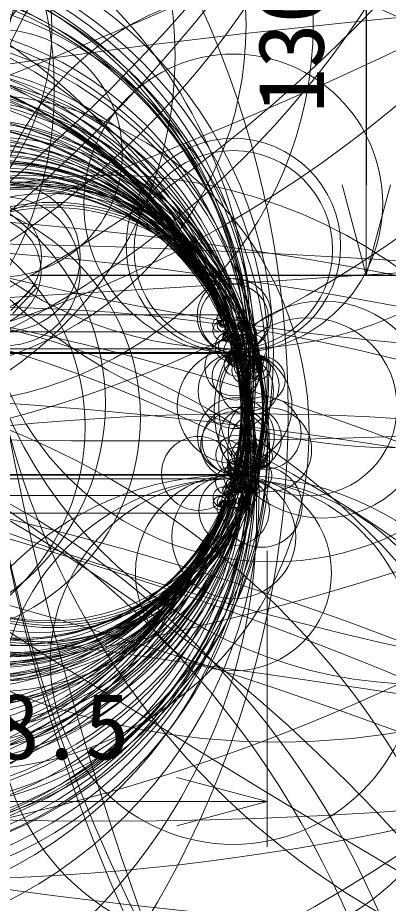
# Model space of a CAD drawing. Units: millimetres, scale not verified. Extents: x -44843 to 41510, y -28604 to 52816.
# Drawn here: x 23.69 to 33.96, y -2.03 to 22.52 of the extents above; entities that cross this region are included whole.
import ezdxf
from ezdxf.enums import TextEntityAlignment as Align

# ---------------------------------------------------------------- set-up
doc = ezdxf.new("R2010")
doc.units = ezdxf.units.MM
doc.header["$LTSCALE"] = 0.125
doc.layers.add('0-0_0', color=1, linetype='Continuous', lineweight=18)
doc.layers.add('0-4_GAIKEI', color=1, linetype='Continuous', lineweight=18)
doc.layers.add('0-5_SUNPO', color=7, linetype='Continuous')
doc.styles.add('ＭＳ ゴシック', font='')
doc.styles.get('ＭＳ ゴシック').set_extended_font_data('MS Gothic')

# ---------------------------------------------------------------- blocks, each defined once
blk = doc.blocks.new('_Open30')
at = {"layer": '0-0_0', "color": 7}
blk.add_line((0, 0), (-1, 0), dxfattribs=at)
blk.add_lwpolyline([(-1, 0.26795), (0, 0), (-1, -0.26795)], dxfattribs=at)
blk = doc.blocks.new('D3')
at = {"layer": '0-5_SUNPO'}
for p, q in [((350.8526, 89.9261), (357.1026, 89.9261)), ((355.8526, 87.4261), (355.8526, 79.3762)), ((346.553, 76.8762), (357.1026, 76.8762))]:
    blk.add_line(p, q, dxfattribs=at)
at = {"layer": '0-5_SUNPO', "xscale": 2.5, "yscale": 2.5}
for p, rotation in [((355.8526, 89.9261), 90), ((355.8526, 76.8762), 270)]:
    blk.add_blockref('_Open30', p, dxfattribs=dict(at, rotation=rotation))
at = {"layer": '0-5_SUNPO', "style": 'ＭＳ ゴシック'}
blk.add_text('130', height=1.833, rotation=90, dxfattribs=at).set_placement((355.2276, 81.3651), align=Align.BOTTOM_LEFT)
blk = doc.blocks.new('D1')
at = {"layer": '0-0_0', "color": 7}
for p, q in [((353.1046, 69.2271), (353.1046, 61.0271)), ((339.2546, 66.8271), (339.2546, 61.0271)), ((341.7546, 62.2771), (350.6046, 62.2771))]:
    blk.add_line(p, q, dxfattribs=at)
at = {"layer": '0-0_0', "xscale": 2.5, "yscale": 2.5, "rotation": 180}
blk.add_blockref('_Open30', (339.2546, 62.2771), dxfattribs=at)
at = {"layer": '0-0_0', "xscale": 2.5, "yscale": 2.5}
blk.add_blockref('_Open30', (353.1046, 62.2771), dxfattribs=at)
at = {"layer": '0-0_0', "color": 7, "style": 'ＭＳ ゴシック'}
blk.add_text('138.5', height=1.833, dxfattribs=at).set_placement((343.0546, 62.9021), align=Align.BOTTOM_LEFT)

msp = doc.modelspace()

# ---------------------------------------------------------------- linework, layer by layer
at = {"layer": '0-0_0'}
for centre, radius in [((41.4363, 89.2387), 76.0771), ((30.8849, 22.6674), 20.2339), ((21.3308, 22.3468), 10.5501), ((20.3382, 22.3083), 9.6811), ((17.7102, 22.1896), 6.9261)]:
    msp.add_circle(centre, radius, dxfattribs=at)
at = {"layer": '0-4_GAIKEI'}
for p, q in [((24.15, 15.092), (23.5036, 14.3988)), ((24.2231, 15.0238), (23.5619, 14.3147)), ((24.15, 15.092), (24.2231, 15.0238)), ((29.4585, 14.0887), (29.4581, 14.0896)), ((29.4585, 14.0887), (29.4581, 14.0896)), ((29.4807, 13.8059), (16.9196, 13.8059)), ((29.5412, 13.8888), (29.5596, 13.8885)), ((29.573, 13.8068), (29.5905, 13.8071)), ((30.1258, 13.7158), (29.7484, 13.7192)), ((29.6287, 13.3329), (18.5315, 13.3329)), ((29.6287, 13.3329), (29.6357, 13.2329)), ((29.6986, 13.4425), (29.7146, 13.4426)), ((29.7035, 13.4268), (29.7193, 13.4265)), ((18.5307, 13.2329), (29.7524, 13.2329)), ((18.5778, 13.2284), (29.6635, 13.2284)), ((18.5807, 13.209), (29.6635, 13.209)), ((29.3489, 13.231), (19.9024, 13.231)), ((29.3489, 13.231), (29.3489, 13.2329)), ((29.3507, 13.2328), (29.3489, 13.231)), ((29.6635, 13.2284), (29.6635, 13.209)), ((29.7522, 13.2331), (29.7567, 13.2293)), ((29.7578, 13.2401), (29.7524, 13.2329)), ((29.7943, 13.1622), (29.7792, 13.1619)), ((29.8124, 13.0936), (29.7974, 13.0934)), ((30.3051, 13.1129), (29.9189, 13.1145)), ((30.4157, 13.1366), (30.3932, 13.1385)), ((30.4157, 13.0505), (30.4157, 13.1366)), ((30.4546, 13.0079), (30.4562, 13.0079)), ((30.4546, 12.8829), (30.471, 12.8829)), ((29.923, 12.5703), (29.9092, 12.5706)), ((29.9342, 12.5012), (29.9204, 12.5015)), ((30.1224, 11.533), (30.6007, 11.5329)), ((18.4807, 9.8329), (29.7467, 9.8329)), ((29.6637, 9.8566), (18.5807, 9.8566)), ((29.6637, 9.8373), (18.5807, 9.8373)), ((19.9022, 9.8347), (29.3491, 9.8347)), ((29.3508, 9.8329), (29.3491, 9.8347)), ((29.3491, 9.8347), (29.3491, 9.8329)), ((29.6357, 9.8329), (29.6231, 9.7329)), ((29.6637, 9.8373), (29.6637, 9.8566)), ((29.7291, 9.8362), (29.7367, 9.8372)), ((29.7642, 9.8496), (29.7579, 9.858)), ((30.3208, 10.0179), (29.934, 10.0164)), ((29.6231, 9.7329), (18.5315, 9.7329)), ((29.6782, 9.5738), (29.6786, 9.5751)), ((29.6936, 9.6233), (29.7145, 9.6233)), ((29.6984, 9.639), (29.7196, 9.6394)), ((29.7184, 9.7354), (29.7177, 9.7329)), ((30.1258, 9.35), (29.7484, 9.3466)), ((16.92, 9.2683), (29.4797, 9.2683)), ((29.5596, 9.1774), (29.5383, 9.177)), ((29.5905, 9.2588), (29.5693, 9.2591))]:
    msp.add_line(p, q, dxfattribs=at)
at = {"layer": '0-4_GAIKEI', "color": 7}
for p, q in [((29.3069, 14.2829), (16.9233, 14.2829)), ((29.5012, 14.0097), (29.4996, 13.9918)), ((29.5088, 14.0098), (29.5012, 14.0097)), ((29.5114, 14.039), (29.5088, 14.0098)), ((29.9494, 14.1244), (29.6127, 14.1303)), ((29.4991, 9.0791), (29.5012, 9.0562)), ((29.5012, 9.0562), (29.5088, 9.0561)), ((29.5088, 9.0561), (29.5114, 9.0269)), ((29.9494, 8.9415), (29.6127, 8.9356)), ((29.3064, 8.7829), (16.9238, 8.7829))]:
    msp.add_line(p, q, dxfattribs=at)
at = {"layer": '0-4_GAIKEI'}
for centre, radius in [((-16018.7199, 23991.7466), 28824.5057), ((13289.6789, 2087.9595), 13428.1945), ((20132.7189, -7225.9481), 21377.6929), ((-1450.4694, 2748.5427), 3089.4711), ((5647.5312, -68.8857), 5667.1293), ((4832.3418, -1620.3016), 5083.8501), ((-58.874, 1368.3064), 1356.0144), ((226.0208, 323.57), 377.0618), ((-103.3492, 264.0505), 264.3729), ((26.6871, 243.4648), 232.6802), ((-68.4461, 205.8623), 201.8715), ((-37.2351, 172.7911), 163.5078), ((46.2313, 166.2122), 169.3924), ((166.1472, 116.9844), 212.8491), ((147.6743, 110.6982), 193.9774), ((86.7736, 137.2958), 163.8958), ((91.7639, 128.5923), 160.7757), ((-66.5156, 138.3592), 133.5899), ((-18.8314, 134.4713), 124.6705), ((-103.6484, 120.0213), 135.4225), ((-52.0397, 118.686), 113.4122), ((26.042, 115.7301), 115.4914), ((343.1338, -214.208), 397.7323), ((54.0915, 93.2149), 90.3223), ((10.2432, 82.95), 79.462), ((-24.8624, 84.3362), 72.4665), ((-241.6789, -141.7276), 298.1873), ((87.0161, 43.1142), 113.2267), ((25.8539, 71.4044), 78.2644), ((38.0281, 58.6819), 78.0006), ((141.6123, 9.7063), 126.0563), ((-22.9297, 71.1181), 60.7851), ((20.705, 63.6526), 65.0417), ((113.5017, 28.6624), 91.7546), ((33.4448, 48.6706), 66.7747), ((31.1497, 49.4571), 65.3621), ((20.6308, 52.7658), 56.8383), ((11.3724, 53.0977), 54.1134), ((-5.805, 52.6795), 45.4032), ((3.2781, 51.8787), 42.0039), ((-4.67, 49.7744), 43.0968), ((-15.3102, 50.929), 41.0562), ((14.5131, 44.7348), 34.503), ((13.0181, 45.433), 33.0252), ((12.0087, 32.5814), 40.0083), ((63.4936, -21.2847), 93.0376), ((61.3995, 23.5972), 47.2735), ((44.6734, 4.9254), 64.07), ((44.4477, 2.1954), 64.1736), ((70.844, 17.5349), 48.4415), ((11.4957, 37.0737), 26.0906), ((9.4715, 36.9246), 24.9193), ((66.0645, 17.0269), 43.6387), ((35.3471, -1.2598), 55.8553), ((75.6455, -80.3756), 134.711), ((55.8188, -38.8319), 92.4836), ((52.659, 11.531), 34.127), ((51.5861, 11.5394), 33.0542), ((51.0566, 11.5309), 32.5206), ((50.7141, 11.5331), 32.1781), ((34.2852, 26.8721), 16.2803), ((3.8953, 11.5817), 27.2889), ((44.5583, 16.6583), 21.8418), ((29.7001, 24.5032), 11.1705), ((10.9072, -5.9343), 38.9097), ((17.4803, 21.4577), 10.572), ((61.1823, -132.8947), 164.5236), ((14.3954, 20.536), 10.3114), ((53.9577, -155.4656), 184.6074), ((34.9066, 16.5838), 12.5478), ((19.1024, -29.5013), 58.3342), ((16.6951, 13.4455), 13.45), ((18.8427, 13.2467), 11.937), ((-82.9427, -112.4421), 137.1638), ((18.7, 12.8201), 11.9539), ((14.5347, 8.7561), 15.7769), ((18.4281, 12.8355), 11.617), ((18.6223, 12.9711), 11.4714), ((18.8801, 13.169), 11.3771), ((18.9694, 12.8347), 11.3293), ((18.9582, 12.563), 11.2674), ((19.2893, 12.7514), 10.8565), ((19.443, 12.8863), 10.7515), ((55.1018, -195.938), 219.4357), ((30.727, 15.3867), 7.9568), ((19.8565, 12.4809), 10.7502), ((17.575, 10.1639), 12.6912), ((19.7131, 11.6025), 10.7896), ((20.1995, 12.5382), 9.9314), ((19.7537, 11.4582), 10.749), ((23.1555, 18.7537), 3.4341), ((17.702, 9.3451), 12.6774), ((18.9706, 10.4766), 11.2616), ((18.7178, 9.8113), 11.5621), ((18.7163, 9.9723), 11.4347), ((19.0862, 10.2645), 11.2079), ((29.6641, 17.3679), 4.1395), ((18.9641, 10.1539), 11.1326), ((19.2719, 10.4405), 10.7531), ((19.3802, 10.3619), 10.7694), ((19.9567, 10.5567), 10.659), ((20.7611, 12.0717), 9.1581), ((21.023, 12.2255), 9.0501), ((19.5176, 10.352), 10.632), ((19.6715, 10.579), 10.3263), ((21.2947, 12.1477), 8.7705), ((20.5876, 10.6731), 10.0191), ((19.8833, 10.2794), 10.3067), ((20.7466, 10.4786), 9.9221), ((22.4017, 11.0398), 9.3631), ((21.6081, 11.8052), 8.5035), ((20.9176, 10.793), 9.1645), ((21.196, 10.7214), 8.9221), ((21.6157, 11.2632), 8.4954), ((22.0496, 11.8787), 7.878), ((21.3279, 10.8439), 8.7648), ((21.3942, 10.9514), 8.6628), ((22.0719, 11.7195), 7.8078), ((22.2784, 11.8924), 7.747), ((21.755, 10.9817), 8.3161), ((22.9421, 11.6595), 7.5457), ((29.6665, 16.1987), 2.9703), ((22.0781, 11.2905), 7.8237), ((22.2804, 11.1883), 7.7456), ((22.4485, 11.6923), 7.4372), ((22.9178, 11.3978), 7.5715), ((22.8192, 11.4379), 7.2949), ((22.9615, 11.6525), 7.1619), ((22.9679, 11.659), 7.0191), ((29.6649, 16.0827), 2.7499), ((22.7233, 11.4301), 7.1627), ((22.9706, 11.4136), 7.1528), ((23.1788, 11.5325), 6.9228), ((23.1628, 11.6523), 6.8589), ((23.1628, 11.6522), 6.8389), ((19.5833, 11.8266), 6.5377), ((23.1628, 11.4136), 6.8589), ((23.1905, 11.4503), 6.7984), ((23.228, 11.5958), 6.7518), ((23.3068, 11.5837), 6.6809), ((26.2037, 4.3349), 13.8163), ((23.4392, 11.444), 6.6482), ((23.4045, 11.4669), 6.5973), ((23.4565, 11.5322), 6.4294), ((23.8848, 11.5334), 6.6118), ((24.0715, 11.5358), 6.4311), ((23.364, 15.8813), 2.0576), ((23.681, 11.5746), 6.3009), ((23.7232, 11.5328), 6.2627), ((23.7776, 11.533), 6.2187), ((23.7779, 11.5328), 6.2184), ((24.1292, 11.5377), 6.373), ((24.2939, 11.6579), 6.1839), ((20.9366, 11.4358), 6.1532), ((24.5473, 11.7184), 5.9237), ((23.364, 15.4827), 2.0576), ((-43.9285, -50.628), 67.8227), ((19.2988, 11.1694), 6.2604), ((24.6726, 11.4991), 5.829), ((24.6726, 11.5678), 5.8289), ((24.6705, 11.431), 5.8232), ((22.828, 15.884), 1.5217), ((15.6903, -78.8249), 95.9783), ((22.8228, 15.48), 1.5165), ((18.6751, -215.6676), 231.9561), ((14.8169, -86.5716), 102.9134), ((-51.1167, -66.4794), 82.559), ((7.7444, -59.0661), 74.6572), ((-59.4663, -126.931), 142.1552), ((29.6908, 14.2554), 1.0268), ((-0.1412, -31.6128), 46.6001), ((11.9668, -23.8538), 38.8666), ((29.689, 14.178), 0.9495), ((-52.155, -90.2855), 104.9321), ((22.7209, -31.4906), 45.9752), ((18.3729, -6.8083), 21.2929), ((32.1417, 11.6529), 3.008), ((29.2854, 14.0025), 0.1935), ((29.3919, 13.8447), 0.2911), ((29.3833, 13.9743), 0.1613), ((31.7325, 11.7272), 2.4681), ((29.3791, 14.0312), 0.1043), ((29.3825, 14.045), 0.0901), ((29.3804, 14.0497), 0.0858), ((29.3885, 14.0557), 0.0779), ((29.3903, 14.06), 0.0739), ((29.3963, 14.063), 0.0672), ((29.8071, 13.8978), 0.309), ((29.611, 14.0303), 0.1), ((29.9863, 13.7684), 0.322), ((29.8455, 14.0273), 0.1617), ((29.9382, 13.9705), 0.1543), ((29.9575, 13.9753), 0.1397), ((29.9956, 13.9619), 0.1282), ((29.9363, 14.0689), 0.0618), ((29.9462, 14.0545), 0.0699), ((29.9457, 14.0734), 0.0514), ((29.9457, 14.0742), 0.0509), ((29.9465, 14.075), 0.0499), ((29.9982, 13.9951), 0.0948), ((29.9994, 14.0033), 0.0867), ((29.9507, 14.0869), 0.0372), ((30.0133, 14.0072), 0.0755), ((29.5795, 13.4021), 0.4157), ((29.5223, 13.6646), 0.1471), ((29.5221, 13.6826), 0.1291), ((29.5015, 13.7494), 0.0827), ((29.524, 13.7152), 0.0964), ((29.5282, 13.7377), 0.0736), ((29.5351, 13.7588), 0.0513), ((29.5339, 13.769), 0.0449), ((29.5438, 13.7728), 0.0349), ((29.5502, 13.7803), 0.025), ((29.6764, 12.8328), 0.7976), ((29.6778, 12.8331), 0.7978), ((29.5362, 13.3858), 0.2841), ((29.868, 13.269), 0.4659), ((29.7884, 13.5398), 0.1835), ((29.7878, 13.5434), 0.1799), ((29.7756, 13.5622), 0.1577), ((29.7508, 13.5953), 0.1163), ((29.7237, 13.6212), 0.0789), ((29.7043, 13.6349), 0.0551), ((29.7191, 13.6495), 0.0686), ((29.6853, 13.6424), 0.0347), ((29.6759, 13.6442), 0.0252), ((30.2141, 13.3499), 0.3764), ((30.1667, 13.5736), 0.1478), ((30.1664, 13.5957), 0.1257), ((30.1673, 13.6154), 0.106), ((30.1503, 13.6649), 0.0754), ((30.1714, 13.6445), 0.0766), ((30.1797, 13.67), 0.0498), ((30.1793, 13.6811), 0.0422), ((30.1862, 13.6809), 0.0371), ((30.1944, 13.6907), 0.0243), ((-30.0038, -63.333), 76.6311), ((29.7022, 11.7448), 1.5881), ((29.7071, 13.0951), 0.2379), ((29.705, 13.1251), 0.208), ((29.6469, 13.1347), 0.1449), ((29.6388, 13.1729), 0.1327), ((29.6655, 13.1763), 0.0975), ((29.7226, 13.2638), 0.0348), ((29.7188, 13.3533), 0.0208), ((29.7249, 13.2508), 0.0216), ((29.9979, 13.0372), 0.2944), ((29.7197, 13.3486), 0.016), ((-92.0244, -830.0074), 843.1779), ((9.2593, -12.567), 25.6808), ((29.7356, 12.1685), 1.043), ((29.7241, 12.564), 0.6472), ((30.114, 12.3187), 0.8195), ((29.7256, 12.895), 0.3163), ((29.684, 13.1034), 0.1361), ((29.7317, 13.0315), 0.1796), ((29.7308, 13.034), 0.1772), ((29.6879, 13.1384), 0.1036), ((29.7209, 13.0992), 0.1306), ((30.0032, 12.7428), 0.3812), ((29.7108, 13.1602), 0.0733), ((29.7121, 13.1996), 0.0547), ((29.715, 13.1917), 0.0562), ((29.7098, 13.1926), 0.0503), ((29.7269, 13.1758), 0.0538), ((29.7234, 13.1879), 0.0428), ((29.9674, 12.8398), 0.2778), ((29.7281, 13.1991), 0.0307), ((29.7291, 13.1989), 0.0304), ((29.7322, 13.2076), 0.033), ((29.7295, 13.1994), 0.03), ((29.7297, 13.2), 0.0291), ((29.7306, 13.2012), 0.0277), ((29.7315, 13.2013), 0.0269), ((29.7361, 13.2082), 0.0294), ((29.7309, 13.207), 0.0223), ((29.7418, 13.212), 0.0225), ((29.7486, 13.1855), 0.0246), ((29.746, 13.1898), 0.0215), ((29.7517, 13.2004), 0.00947), ((30.1105, 12.872), 0.3618), ((29.9228, 12.9385), 0.1695), ((29.8827, 13.0083), 0.089), ((30.4548, 12.4833), 0.6471), ((29.8454, 13.0542), 0.0298), ((29.8363, 13.0627), 0.0174), ((29.8482, 13.0632), 0.0284), ((29.8304, 13.0667), 0.0103), ((30.2692, 12.8851), 0.2026), ((30.3829, 12.8079), 0.3147), ((30.373, 12.897), 0.2251), ((30.3236, 12.8871), 0.1482), ((30.3376, 12.8909), 0.1341), ((30.3695, 12.9848), 0.1372), ((30.3717, 13.032), 0.0899), ((30.374, 13.0543), 0.0675), ((30.365, 13.0921), 0.0405), ((30.3832, 13.0933), 0.0274), ((30.3813, 13.1025), 0.0212), ((30.3891, 13.1074), 0.0121), ((30.3904, 13.1093), 0.00983), ((30.4003, 12.8891), 0.0715), ((30.4267, 12.8897), 0.045), ((30.4431, 12.8862), 0.0285), ((30.4667, 12.885), 0.00494), ((30.4671, 12.8857), 0.00476), ((30.4691, 12.8846), 0.0025), ((-22.7146, -154.1995), 166.8979), ((15.1552, -9.6192), 22.3038), ((-6.7169, -94.444), 106.8307), ((14.6044, -111.8857), 124.0216), ((11.9069, -11.6801), 23.7266), ((29.7367, 10.9171), 1.063), ((30.5378, 11.0008), 1.0065), ((29.6963, 10.6658), 0.9328), ((29.7303, 10.7823), 0.928), ((30.1284, 10.861), 0.8668), ((30.6734, 10.5348), 1.1624), ((30.0586, -54.2808), 65.8138), ((2.6062, -76.9383), 88.0379), ((28.7013, 9.8833), 1.0248), ((29.7225, 10.3944), 0.5401), ((30.0177, 10.4061), 0.3986), ((29.7244, 10.2304), 0.3761), ((29.9821, 10.3029), 0.2894), ((30.4026, 10.3545), 0.3463), ((30.2392, 9.8268), 0.49), ((29.9339, 10.1918), 0.1683), ((30.3893, 10.2233), 0.2144), ((30.4489, 8.9561), 1.12), ((29.868, 9.7969), 0.4659), ((29.7268, 10.0807), 0.2264), ((29.7296, 10.0522), 0.1978), ((29.8943, 9.9369), 0.1804), ((29.8991, 10.1273), 0.0951), ((29.8879, 10.1117), 0.0758), ((29.8609, 10.0766), 0.0315), ((29.851, 10.0662), 0.0172), ((29.8626, 10.0659), 0.0278), ((29.8461, 10.0621), 0.0109), ((29.8455, 10.062), 0.0103), ((30.3873, 10.1471), 0.1381), ((30.3877, 10.119), 0.1101), ((30.3916, 10.091), 0.0818), ((30.3873, 10.0378), 0.0354), ((30.3987, 10.0441), 0.0344), ((29.6503, 1.1179), 8.7195), ((29.6689, 7.1218), 2.7155), ((29.6799, 8.1228), 1.7144), ((29.6895, 8.8623), 0.975), ((29.5762, 9.6581), 0.4016), ((29.642, 9.8919), 0.1293), ((29.6521, 9.9266), 0.138), ((29.703, 9.8762), 0.1433), ((29.6684, 9.8882), 0.0945), ((29.7065, 9.9316), 0.0992), ((29.6895, 9.781), 0.077), ((29.7106, 9.8777), 0.0618), ((29.8337, 9.6753), 0.1772), ((29.7121, 9.8663), 0.0547), ((29.8177, 9.7075), 0.1413), ((29.7181, 9.87), 0.0415), ((29.7227, 9.8021), 0.0346), ((29.727, 9.8729), 0.0369), ((29.7244, 9.8092), 0.0273), ((29.7323, 9.8605), 0.034), ((29.7288, 9.8664), 0.0303), ((29.7355, 9.8569), 0.0295), ((29.7323, 9.8642), 0.0262), ((29.7315, 9.862), 0.0252), ((29.7804, 9.7731), 0.0658), ((29.7423, 9.8536), 0.022), ((29.7481, 9.8832), 0.0277), ((29.7461, 9.8756), 0.0212), ((29.8216, 9.8789), 0.0875), ((29.7518, 9.8653), 0.00946), ((29.7782, 9.8467), 0.0334), ((30.4002, 10.0271), 0.0186), ((30.4026, 10.0293), 0.0191), ((30.406, 10.0216), 0.0106), ((29.6448, 3.2582), 6.4749), ((29.6623, 4.6664), 5.0667), ((29.5782, 9.6084), 0.1058), ((29.7919, 9.5358), 0.194), ((29.7927, 9.5345), 0.1929), ((29.7829, 9.5159), 0.1719), ((29.7703, 9.496), 0.1484), ((29.7524, 9.4727), 0.119), ((29.9853, 9.3143), 0.3388), ((29.7145, 9.6902), 0.0431), ((29.7731, 9.5451), 0.0992), ((29.7128, 9.7092), 0.0242), ((29.7145, 9.7212), 0.0121), ((30.1737, 9.5289), 0.185), ((30.167, 9.4943), 0.1498), ((29.3901, 9.2183), 0.2847), ((29.5221, 9.4166), 0.1541), ((29.5221, 9.4084), 0.146), ((29.5224, 9.3665), 0.1041), ((29.5159, 9.3143), 0.0645), ((29.5275, 9.3369), 0.074), ((29.5355, 9.3137), 0.0495), ((29.5408, 9.3045), 0.0388), ((29.8091, 9.1671), 0.3068), ((29.7282, 9.4483), 0.0846), ((29.7043, 9.4309), 0.0551), ((29.7191, 9.4164), 0.0686), ((29.6854, 9.4235), 0.0348), ((29.6759, 9.4217), 0.0251), ((30.1668, 9.459), 0.1145), ((30.1494, 9.4014), 0.0764), ((30.1702, 9.427), 0.0823), ((30.1789, 9.3976), 0.0516), ((30.1792, 9.3848), 0.0423), ((30.1862, 9.3851), 0.0372), ((30.1944, 9.3751), 0.0242), ((29.2917, 9.0625), 0.1856), ((29.3826, 9.0973), 0.1634), ((29.379, 9.0375), 0.1036), ((29.38, 9.0251), 0.0911), ((29.382, 9.0253), 0.0911), ((29.3886, 9.0132), 0.0773), ((29.3894, 9.0096), 0.0745), ((29.611, 9.0356), 0.1), ((29.5502, 9.2936), 0.0245), ((29.8409, 9.0408), 0.1668), ((29.9398, 9.0804), 0.1392), ((29.9586, 9.09), 0.1386), ((29.9954, 9.1053), 0.1296), ((29.9982, 9.0708), 0.0949), ((29.9993, 9.063), 0.0871), ((30.0121, 9.0595), 0.077), ((29.3963, 9.0062), 0.0669), ((29.4251, 8.9931), 0.0354), ((29.4356, 8.9902), 0.0246), ((29.4363, 8.989), 0.0234), ((29.4412, 8.9878), 0.0185), ((29.4505, 8.9843), 0.00862), ((29.452, 8.9834), 0.00679), ((29.4548, 8.982), 0.00367), ((29.4548, 8.9814), 0.00351), ((29.4554, 8.9816), 0.00305), ((29.4569, 8.9814), 0.00157), ((29.4758, 8.9733), 0.0191), ((29.4745, 8.9735), 0.0178), ((29.4678, 8.9766), 0.0104), ((29.4608, 8.9791), 0.00295), ((29.4586, 8.98), 0.00053), ((29.4602, 8.9801), 0.00202), ((29.9393, 8.9955), 0.0584), ((29.9428, 8.9944), 0.0549), ((29.9477, 8.9982), 0.0567), ((29.947, 8.9899), 0.0487), ((29.9505, 8.98), 0.0383)]:
    msp.add_circle(centre, radius, dxfattribs=at)
at = {"layer": '0-4_GAIKEI', "color": 7}
for centre, radius in [((23.1628, 11.6522), 6.8389), ((23.4045, 11.4669), 6.5973), ((24.2837, 11.5329), 6.317), ((24.2837, 11.5329), 6.3169), ((29.3069, 14.1829), 0.1), ((29.611, 14.0303), 0.1), ((29.9468, 13.9744), 0.15), ((29.611, 9.0356), 0.1), ((29.9468, 9.0915), 0.15), ((29.3064, 8.883), 0.1)]:
    msp.add_circle(centre, radius, dxfattribs=at)

# ---------------------------------------------------------------- block references
at = {"layer": '0-0_0'}
msp.add_blockref('D1', (-322.5039, -61.4941), dxfattribs=at)
at = {"layer": '0-5_SUNPO'}
msp.add_blockref('D3', (-322.5039, -61.4941), dxfattribs=at)

doc.saveas('drawing.dxf')
